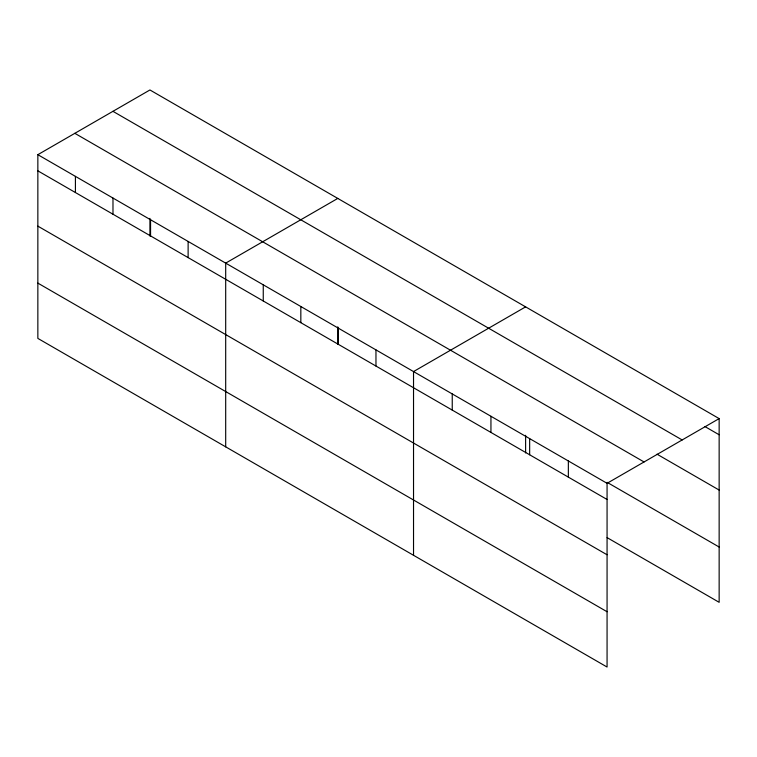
<?xml version="1.0" encoding="UTF-8"?>
<svg xmlns="http://www.w3.org/2000/svg" width="757" height="757" viewBox="0 0 757 757"><rect width="100%" height="100%" fill="white"/><g stroke="black" fill="none" stroke-linecap="round" stroke-linejoin="round"><path stroke-width="1.14" d="M607.067 554.777L607.067 483.316L37.85 154.683L37.85 338.398L607.067 667.031L607.067 554.777L37.85 226.135M607.105 537.631L719.15 602.317L719.15 418.602L149.933 89.969L37.85 154.683M337.773 198.419L225.69 263.124L225.69 446.848M525.613 306.869L413.53 371.573L413.53 555.297M607.067 483.316L719.15 418.602M704.89 426.532L719.15 434.773M112.944 111.326L682.161 439.959M657.019 454.191L719.15 490.063M74.839 133.327L644.056 461.959M607.105 482.341L719.15 547.027M37.85 170.845L607.067 499.478M37.85 283.109L607.067 611.741M568.356 460.966L568.356 477.137M529.654 438.615L529.654 454.787M525.613 435.294L525.613 452.941M490.943 416.274L490.943 432.436M452.241 393.924L452.241 410.095M375.964 349.885L375.964 366.057M338.398 328.197L338.398 344.369M337.773 326.844L337.773 344.492M300.832 306.509L300.832 322.671M263.256 284.821L263.256 300.983M188.124 241.436L188.124 257.607M150.558 219.748L150.558 235.919M149.933 218.395L149.933 236.042M112.982 198.06L112.982 214.231M75.416 176.372L75.416 192.533"/></g></svg>
